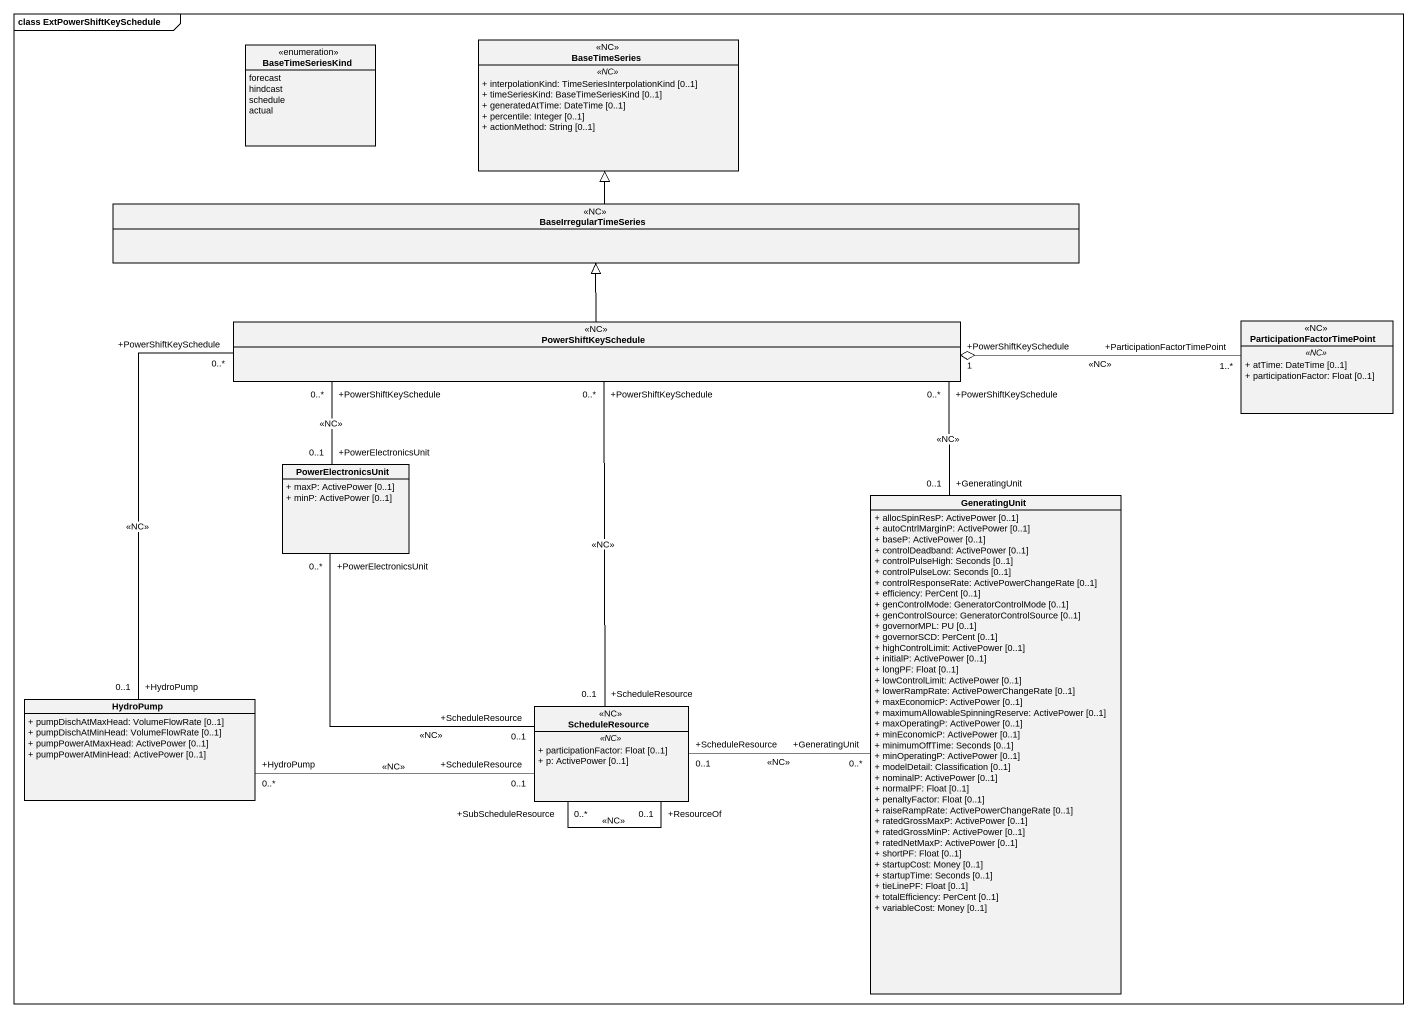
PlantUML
@startuml
mainframe class ExtPowerShiftKeySchedule
hide circle
hide empty members
skinparam classAttributeIconSize 0
enum BaseTimeSeriesKind {
  forecast
  hindcast
  schedule
  actual
}
class BaseTimeSeries <<NC>> {
  .. <<NC>> ..
  + interpolationKind: TimeSeriesInterpolationKind [0..1]
  + timeSeriesKind: BaseTimeSeriesKind [0..1]
  + generatedAtTime: DateTime [0..1]
  + percentile: Integer [0..1]
  + actionMethod: String [0..1]
}
class BaseIrregularTimeSeries <<NC>>
class PowerShiftKeySchedule <<NC>>
class ParticipationFactorTimePoint <<NC>> {
  .. <<NC>> ..
  + atTime: DateTime [0..1]
  + participationFactor: Float [0..1]
}
class PowerElectronicsUnit {
  + maxP: ActivePower [0..1]
  + minP: ActivePower [0..1]
}
class GeneratingUnit {
  + allocSpinResP: ActivePower [0..1]
  + autoCntrlMarginP: ActivePower [0..1]
  + baseP: ActivePower [0..1]
  + controlDeadband: ActivePower [0..1]
  + controlPulseHigh: Seconds [0..1]
  + controlPulseLow: Seconds [0..1]
  + controlResponseRate: ActivePowerChangeRate [0..1]
  + efficiency: PerCent [0..1]
  + genControlMode: GeneratorControlMode [0..1]
  + genControlSource: GeneratorControlSource [0..1]
  + governorMPL: PU [0..1]
  + governorSCD: PerCent [0..1]
  + highControlLimit: ActivePower [0..1]
  + initialP: ActivePower [0..1]
  + longPF: Float [0..1]
  + lowControlLimit: ActivePower [0..1]
  + lowerRampRate: ActivePowerChangeRate [0..1]
  + maxEconomicP: ActivePower [0..1]
  + maximumAllowableSpinningReserve: ActivePower [0..1]
  + maxOperatingP: ActivePower [0..1]
  + minEconomicP: ActivePower [0..1]
  + minimumOffTime: Seconds [0..1]
  + minOperatingP: ActivePower [0..1]
  + modelDetail: Classification [0..1]
  + nominalP: ActivePower [0..1]
  + normalPF: Float [0..1]
  + penaltyFactor: Float [0..1]
  + raiseRampRate: ActivePowerChangeRate [0..1]
  + ratedGrossMaxP: ActivePower [0..1]
  + ratedGrossMinP: ActivePower [0..1]
  + ratedNetMaxP: ActivePower [0..1]
  + shortPF: Float [0..1]
  + startupCost: Money [0..1]
  + startupTime: Seconds [0..1]
  + tieLinePF: Float [0..1]
  + totalEfficiency: PerCent [0..1]
  + variableCost: Money [0..1]
}
class HydroPump {
  + pumpDischAtMaxHead: VolumeFlowRate [0..1]
  + pumpDischAtMinHead: VolumeFlowRate [0..1]
  + pumpPowerAtMaxHead: ActivePower [0..1]
  + pumpPowerAtMinHead: ActivePower [0..1]
}
class ScheduleResource <<NC>> {
  .. <<NC>> ..
  + participationFactor: Float [0..1]
  + p: ActivePower [0..1]
}
BaseIrregularTimeSeries -up-|> BaseTimeSeries
PowerShiftKeySchedule -up-|> BaseIrregularTimeSeries
PowerShiftKeySchedule "+PowerShiftKeySchedule\n0..*" -- "+PowerElectronicsUnit\n0..1" PowerElectronicsUnit : <<NC>>
PowerShiftKeySchedule "+PowerShiftKeySchedule\n0..*" -- "+GeneratingUnit\n0..1" GeneratingUnit : <<NC>>
PowerShiftKeySchedule "+PowerShiftKeySchedule\n0..*" -- "+HydroPump\n0..1" HydroPump : <<NC>>
PowerShiftKeySchedule "+PowerShiftKeySchedule\n0..*" -- "+ScheduleResource\n0..1" ScheduleResource : <<NC>>
ParticipationFactorTimePoint "+ParticipationFactorTimePoint\n1..*" -left-o "+PowerShiftKeySchedule\n1" PowerShiftKeySchedule : <<NC>>
ScheduleResource "+ScheduleResource\n0..1" -up- "+PowerElectronicsUnit\n0..*" PowerElectronicsUnit : <<NC>>
ScheduleResource "+ScheduleResource\n0..1" -right- "+GeneratingUnit\n0..*" GeneratingUnit : <<NC>>
ScheduleResource "+ScheduleResource\n0..1" -left- "+HydroPump\n0..*" HydroPump : <<NC>>
ScheduleResource "+SubScheduleResource\n0..*" -- "+ResourceOf\n0..1" ScheduleResource : <<NC>>
@enduml
